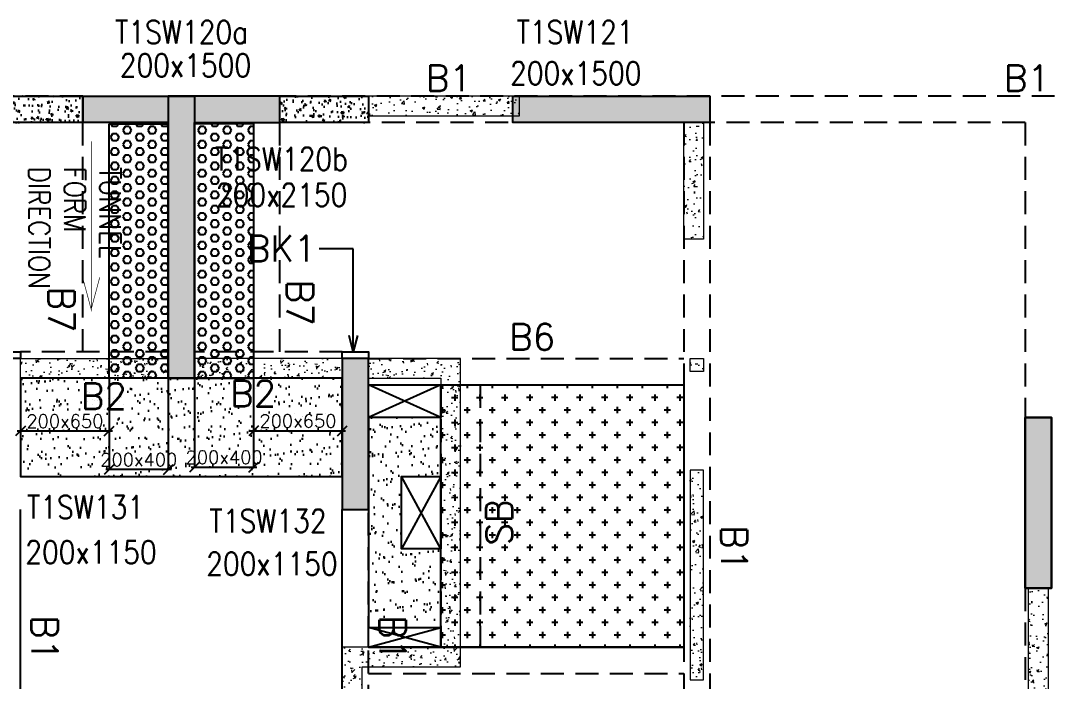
# Model space of a CAD drawing. Header units: millimetres. Extents: x 1078357 to 2594950, y -4969473 to -4636555.
# Drawn here: x 1862806 to 1870656, y -4661149 to -4656112 of the extents above; entities that cross this region are included whole.
import ezdxf

# ---------------------------------------------------------------- set-up
doc = ezdxf.new("R2010")
doc.units = ezdxf.units.MM
doc.header["$PDMODE"] = 35
for name, pattern in [('CONTINOUS', [0]), ('HIDDEN', [0.375, 0.25, -0.125]), ('New Retail block$0$CONTINOUS', [0])]:
    doc.linetypes.add(name, pattern=pattern)
doc.layers.get('0').update_dxf_attribs({"lineweight": 0})
doc.layers.get('Defpoints').update_dxf_attribs({"lineweight": 0})
for name, color, linetype, lineweight in [('A-_ANOTDIMA_D-', 6, 'Continuous', 13), ('COL. NO.', 30, 'Continuous', 25), ('COL. SIZE', 7, 'Continuous', 25), ('DIM', 9, 'Continuous', 25), ('HATCH', 8, 'Continuous', 30), ('RCC UPSTAND', 43, 'Continuous', 30), ('S-NON STR RCC WALL', 8, 'Continuous', 0)]:
    doc.layers.add(name, color=color, linetype=linetype, lineweight=lineweight)
for name, color, linetype in [('B-200x325', 201, 'HIDDEN'), ('B-200x375', 41, 'HIDDEN'), ('B-200x650', 241, 'HIDDEN'), ('B-300xSLAB THK.', 151, 'Continuous'), ('BK1-200x650', 241, 'HIDDEN'), ('DC BEAM NO.', 7, 'Continuous'), ('DROP SLAB', 8, 'Continuous'), ('NON STR. RCC WALL', 6, 'Continuous'), ('S-COLUMN_SHEAR WALL', 1, 'Continuous'), ('S-PROJECTION', 54, 'New Retail block$0$CONTINOUS'), ('SLAB FOLD', 8, 'Continuous'), ('TEXT', 7, 'Continuous')]:
    doc.layers.add(name, color=color, linetype=linetype)
doc.styles.add('Roman', font='romans')
doc.styles.add('ROMANS', font='romans.shx', dxfattribs={"width": 0.85})
doc.dimstyles.new('HARESH', dxfattribs={"dimtxt": 150, "dimasz": 75, "dimexe": 0, "dimexo": 0, "dimgap": 25, "dimtad": 1, "dimdec": 0, "dimdsep": 46, "dimtxsty": 'Roman', "dimblk": 'OBLIQUE', "dimcen": 225, "dimdle": 25, "dimclrd": 2, "dimclre": 2, "dimclrt": 7, "dimadec": 8, "dimazin": 1, "dimtfac": 1, "dimtdec": 0, "dimtmove": 0, "dimatfit": 0, "dimfxl": 1, "dimlwd": -1, "dimlwe": -1, "dimarcsym": 0})
pattern_1 = [(50, (-4526714.12, 23254837.94), (182.184669, -15.9390855), [19.05, -209.55]), (355, (-4526714.12, 23254837.94), (-35.2434214, 191.0568452), [15.24, -167.6405842]), (100.4514447, (-4526698.94, 23254836.6), (146.9412471, 175.1177519), [16.1900088, -178.0902446]), (46.1842, (-4526714.12, 23254888.74), (271.0790409, -42.042328), [28.575, -314.325]), (96.6355576, (-4526691.53, 23254885.23), (237.404134, 247.4261246), [24.2850231, -267.1356082]), (351.1841512, (-4526714.12, 23254888.74), (237.404134, 247.4261246), [22.859967, -251.459732]), (21, (-4526688.72, 23254876.04), (151.6143913, -102.2651982), [19.05, -209.55]), (326, (-4526688.72, 23254876.04), (61.8020283, 184.1879661), [15.24, -167.64]), (71.451445, (-4526676.08, 23254867.51), (213.4164193, 81.9227689), [16.1900088, -178.0899376]), (37.5, (-4526714.12, 23254837.935), (3.08860325, 84.55503887), [0, -165.608, 0, -170.18, 0, -168.275]), (7.5, (-4526714.12, 23254837.935), (66.8196625, 100.18057482), [0, -97.028, 0, -161.798, 0, -64.135]), (327.5, (-4526770.76, 23254837.935), (135.59059517, -5.728744), [0, -63.5, 0, -198.12, 0, -262.89]), (317.5, (-4526796.16, 23254837.94), (148.1291814, 25.42649103), [0, -82.55, 0, -131.572, 0, -186.69])]
pattern_2 = [(140, (-1332718.86, -7191907.34), (12.550427, 143.4520365), [15, -165]), (85, (-1332718.86, -7191907.34), (-150.438427, -27.7502667), [12, -132]), (190.4514445, (-1332717.82, -7191895.39), (-137.887998, 115.7017693), [12.7480384, -140.2284224]), (136.1842, (-1332758.86, -7191907.34), (33.103856, 213.448266), [22.5, -247.5]), (186.6356355, (-1332756.1, -7191889.55), (-194.82372, 186.932389), [19.122068, -210.342752]), (81.184164, (-1332758.86, -7191907.34), (-194.82372, 186.932389), [18, -198]), (111, (-1332748.86, -7191887.34), (80.523778, 119.3814104), [15, -165]), (56, (-1332748.86, -7191887.34), (-145.030009, 48.6630664), [12, -132]), (161.4514447, (-1332742.15, -7191877.39), (-64.5062306, 168.0444753), [12.748038, -140.2284224]), (127.5, (-1332718.865, -7191907.34), (-66.57877077, 2.43197106), [0, -130.4, 0, -134, 0, -132.5]), (97.5, (-1332718.865, -7191907.34), (-78.8823424, 52.6139075), [0, -76.4, 0, -127.4, 0, -50.5]), (57.5, (-1332718.865, -7191951.94), (4.51097435, 106.7644872), [0, -50, 0, -156, 0, -207]), (47.5, (-1332718.865, -7191971.94), (-20.0209965, 116.6372339), [0, -65, 0, -103.6, 0, -147])]
pattern_3 = [(180, (718156.575, 218286.41), (-7e-15, -54.99261315), [31.75, -63.5]), (300, (718156.575, 218286.41), (47.625, 27.4963066), [31.75, -63.5]), (240, (718124.825, 218286.41), (47.625, -27.4963066), [31.75, -63.5])]

# ---------------------------------------------------------------- blocks, each defined once
blk = doc.blocks.new('_Oblique')
at = {"color": 0, "linetype": 'ByBlock', "lineweight": -2}
blk.add_line((-0.5, -0.5), (0.5, 0.5), dxfattribs=at)
blk = doc.blocks.new('*D1448')
at = {"layer": 'Defpoints', "color": 0, "ltscale": 700, "transparency": 16777216}
for p in [(1863480.8, -4658838.3, 0), (1863930.9, -4658838.3, 0), (1863480.8, -4659533.3)]:
    blk.add_point(p, dxfattribs=at)
at = {"layer": 'DIM', "color": 2, "ltscale": 700, "transparency": 16777216}
for p, q in [((1863480.8, -4658838.3), (1863480.8, -4659533.3)), ((1863930.9, -4658838.3), (1863930.9, -4659533.3)), ((1863955.9, -4659533.3), (1863455.8, -4659533.3))]:
    blk.add_line(p, q, dxfattribs=at)
at = {"layer": 'DIM', "color": 2, "ltscale": 700, "transparency": 16777216, "xscale": 75, "yscale": 75, "zscale": 75, "rotation": 180}
blk.add_blockref('_Oblique', (1863480.8, -4659533.3), dxfattribs=at)
at = {"layer": 'DIM', "color": 2, "ltscale": 700, "transparency": 16777216, "xscale": 75, "yscale": 75, "zscale": 75}
blk.add_blockref('_Oblique', (1863930.9, -4659533.3), dxfattribs=at)
at = {"layer": 'DIM', "color": 7, "ltscale": 700, "transparency": 16777216, "insert": (1863705.9, -4659458.3), "char_height": 150, "attachment_point": 5, "style": 'Roman'}
blk.add_mtext('{\\H0.666667x;200x400}', dxfattribs=at)
blk = doc.blocks.new('*D1449')
at = {"layer": 'Defpoints', "color": 0, "ltscale": 700, "transparency": 16777216}
for p in [(1862806.1, -4658838.3, 0), (1863480.8, -4658838.3, 0), (1862806.1, -4659240.4)]:
    blk.add_point(p, dxfattribs=at)
at = {"layer": 'DIM', "color": 2, "ltscale": 700, "transparency": 16777216}
for p, q in [((1862806.1, -4658838.3), (1862806.1, -4659240.4)), ((1863480.8, -4658838.3), (1863480.8, -4659240.4)), ((1863505.8, -4659240.4), (1862781.1, -4659240.4))]:
    blk.add_line(p, q, dxfattribs=at)
at = {"layer": 'DIM', "color": 2, "ltscale": 700, "transparency": 16777216, "xscale": 75, "yscale": 75, "zscale": 75, "rotation": 180}
blk.add_blockref('_Oblique', (1862806.1, -4659240.4), dxfattribs=at)
at = {"layer": 'DIM', "color": 2, "ltscale": 700, "transparency": 16777216, "xscale": 75, "yscale": 75, "zscale": 75}
blk.add_blockref('_Oblique', (1863480.8, -4659240.4), dxfattribs=at)
at = {"layer": 'DIM', "color": 7, "ltscale": 700, "transparency": 16777216, "insert": (1863143.5, -4659165.4), "char_height": 150, "attachment_point": 5, "style": 'Roman'}
blk.add_mtext('{\\H0.666667x;200x650}', dxfattribs=at)
blk = doc.blocks.new('*D1450')
at = {"layer": 'Defpoints', "color": 0, "ltscale": 700, "transparency": 16777216}
for p in [(1864131, -4658838.3, 0), (1864581.1, -4658838.3, 0), (1864581.1, -4659515.1)]:
    blk.add_point(p, dxfattribs=at)
at = {"layer": 'DIM', "color": 2, "ltscale": 700, "transparency": 16777216}
for p, q in [((1864131, -4658838.3), (1864131, -4659515.1)), ((1864581.1, -4658838.3), (1864581.1, -4659515.1)), ((1864106, -4659515.1), (1864606.1, -4659515.1))]:
    blk.add_line(p, q, dxfattribs=at)
at = {"layer": 'DIM', "color": 2, "ltscale": 700, "transparency": 16777216, "xscale": 75, "yscale": 75, "zscale": 75, "rotation": 180}
blk.add_blockref('_Oblique', (1864131, -4659515.1), dxfattribs=at)
at = {"layer": 'DIM', "color": 2, "ltscale": 700, "transparency": 16777216, "xscale": 75, "yscale": 75, "zscale": 75}
blk.add_blockref('_Oblique', (1864581.1, -4659515.1), dxfattribs=at)
at = {"layer": 'DIM', "color": 7, "ltscale": 700, "transparency": 16777216, "insert": (1864356, -4659440.1), "char_height": 150, "attachment_point": 5, "style": 'Roman'}
blk.add_mtext('{\\H0.666667x;200x400}', dxfattribs=at)
blk = doc.blocks.new('*D1451')
at = {"layer": 'Defpoints', "color": 0, "ltscale": 700, "transparency": 16777216}
for p in [(1864581.1, -4658838.3, 0), (1865256, -4658838.3, 0), (1865256, -4659238.4)]:
    blk.add_point(p, dxfattribs=at)
at = {"layer": 'DIM', "color": 2, "ltscale": 700, "transparency": 16777216}
for p, q in [((1864581.1, -4658838.3), (1864581.1, -4659238.4)), ((1865256, -4658838.3), (1865256, -4659238.4)), ((1864556.1, -4659238.4), (1865281, -4659238.4))]:
    blk.add_line(p, q, dxfattribs=at)
at = {"layer": 'DIM', "color": 2, "ltscale": 700, "transparency": 16777216, "xscale": 75, "yscale": 75, "zscale": 75, "rotation": 180}
blk.add_blockref('_Oblique', (1864581.1, -4659238.4), dxfattribs=at)
at = {"layer": 'DIM', "color": 2, "ltscale": 700, "transparency": 16777216, "xscale": 75, "yscale": 75, "zscale": 75}
blk.add_blockref('_Oblique', (1865256, -4659238.4), dxfattribs=at)
at = {"layer": 'DIM', "color": 7, "ltscale": 700, "transparency": 16777216, "insert": (1864918.5, -4659163.4), "char_height": 150, "attachment_point": 5, "style": 'Roman'}
blk.add_mtext('{\\H0.666667x;200x650}', dxfattribs=at)
blk = doc.blocks.new('G$CD63B60BD')
at = {"layer": 'COL. NO.', "linetype": 'Continuous', "style": 'ROMANS', "width": 0.85}
for s, p in [('T1SW120a', (50819.1, 7351, -320.4)), ('T1SW121', (53876.8, 7350.6, -320.4)), ('T1SW120b', (51580.2, 6384.1, -320.4)), ('T1SW131', (50148.3, 3730, -320.4)), ('T1SW132', (51538, 3625.4, -320.4))]:
    blk.add_text(s, height=175, dxfattribs=at).set_placement(p)
at = {"layer": 'COL. SIZE', "linetype": 'Continuous', "style": 'ROMANS', "width": 0.85}
for s, p in [('200x1500', (50855.3, 7097.7, -320.4)), ('200x1500', (53827.7, 7037.1, -320.4)), ('200x2150', (51587.7, 6109.9, -320.4)), ('200x1150', (50135.8, 3386.6, -320.4)), ('200x1150', (51513.8, 3298.1, -320.4))]:
    blk.add_text(s, height=175, dxfattribs=at).set_placement(p)

msp = doc.modelspace()

# ---------------------------------------------------------------- hatches: boundary and pattern name
at = {"layer": 'DROP SLAB'}
h = msp.add_hatch(dxfattribs=at)
h.set_pattern_fill('CROSS', color=8, scale=15, angle=0.03079)
h.set_pattern_definition([(180.03079016, (-4743409.75, 23442026.19), (-95.19879988, -95.3011726), [47.625, -142.875]), (270.03079016, (-4743433.57, 23442049.99), (95.3011726, -95.19879988), [47.625, -142.875])])
h.paths.add_polyline_path([(1866006.1, -4658887.7), (1867856.1, -4658887.7), (1867856.1, -4660887.5), (1866006.1, -4660887.5)])
at = {"layer": 'HATCH'}
h = msp.add_hatch(dxfattribs=at)
h.set_pattern_fill('AR-SAND', color=8, scale=3, angle=179.97015)
h.set_pattern_definition([(37.47015413, (-3248476.62, 18707870.84), (-4.72361136, 146.8264517), [0, -115.824, 0, -129.54, 0, -123.825]), (7.4701541, (-3248476.62, 18707870.84), (134.9689868, 214.9772528), [0, -62.484, 0, -104.394, 0, -40.005]), (327.4701541, (-3248570.35, 18707870.89), (237.2979035, 0.3075449), [0, -38.1, 0, -137.16, 0, -179.07]), (317.4701541, (-3248570.35, 18707870.89), (229.1017424, 66.759465), [0, -19.05, 0, -89.916, 0, -102.87])])
h.paths.add_polyline_path([(1865256.3, -4658837.7), (1862806.4, -4658837.7), (1862806.4, -4659437.8), (1865256.3, -4659437.8)])
h = msp.add_hatch(dxfattribs=at)
h.set_pattern_fill('AR-SAND', color=8, scale=3, angle=179.97015)
h.set_pattern_definition([(37.47015413, (-3248476.53, 18707870.82), (-4.72361136, 146.8264517), [0, -115.824, 0, -129.54, 0, -123.825]), (7.4701541, (-3248476.53, 18707870.82), (134.9689868, 214.9772528), [0, -62.484, 0, -104.394, 0, -40.005]), (327.4701541, (-3248570.26, 18707870.86), (237.2979035, 0.3075449), [0, -38.1, 0, -137.16, 0, -179.07]), (317.4701541, (-3248570.26, 18707870.86), (229.1017424, 66.759465), [0, -19.05, 0, -89.916, 0, -102.87])])
h.paths.add_polyline_path([(1865256.4, -4658837.8), (1862806.4, -4658837.8), (1862806.4, -4659587.7), (1865256.4, -4659587.7)])
h = msp.add_hatch(dxfattribs=at)
h.set_pattern_fill('AR-SAND', color=8, scale=3, angle=180.02985)
h.set_pattern_definition([(37.47015413, (-4356211.95, 23615837.68), (-4.72361136, 146.8264517), [0, -115.824, 0, -129.54, 0, -123.825]), (7.4701541, (-4356211.95, 23615837.68), (134.9689868, 214.9772528), [0, -62.484, 0, -104.394, 0, -40.005]), (327.47015413, (-4356305.67, 23615837.73), (237.29790347, 0.3075449), [0, -38.1, 0, -137.16, 0, -179.07]), (317.4701541, (-4356305.67, 23615837.73), (229.1017424, 66.759465), [0, -19.05, 0, -89.916, 0, -102.87])])
h.paths.add_polyline_path([(1865456.1, -4660737.8), (1866006.1, -4660737.8), (1866006.1, -4660137.7), (1865706.1, -4660137.7), (1865706.1, -4659587.8), (1866006.1, -4659587.8), (1866006.1, -4659137.8), (1865456.1, -4659137.8)])
at = {"layer": 'RCC UPSTAND'}
h = msp.add_hatch(dxfattribs=at)
h.set_pattern_fill('AR-CONC', color=8, scale=20, angle=90)
h.set_pattern_definition(pattern_2)
h.paths.add_polyline_path([(1862606.1, -4656687.8), (1863281.1, -4656687.8), (1863281.1, -4656887.8), (1862606.1, -4656887.8)])
h = msp.add_hatch(dxfattribs=at)
h.set_pattern_fill('AR-CONC', color=8, scale=20, angle=90)
h.set_pattern_definition(pattern_2)
h.paths.add_polyline_path([(1864781.1, -4656687.8), (1865456.1, -4656687.8), (1865456.1, -4656887.8), (1864781.1, -4656887.8)])
at = {"layer": 'S-COLUMN_SHEAR WALL', "lineweight": 25}
h = msp.add_hatch(color=1, dxfattribs=at)
h.dxf.hatch_style = 1
h.paths.add_polyline_path([(1863931.1, -4656887.8), (1863281.1, -4656887.8), (1863281.1, -4656687.8), (1864131.1, -4656687.8), (1864131.1, -4658837.8), (1863931.1, -4658837.8)])
at = {"layer": 'S-COLUMN_SHEAR WALL', "lineweight": 25, "extrusion": (1.00316e-06, -2.11765e-11, 1)}
h = msp.add_hatch(color=1, dxfattribs=at)
h.dxf.hatch_style = 1
h.paths.add_polyline_path([(1864131.1, -4656887.8), (1864781.1, -4656887.8), (1864781.1, -4656687.8), (1863931.1, -4656687.8), (1863931.1, -4658837.8), (1864131.1, -4658837.8)])
at = {"layer": 'S-COLUMN_SHEAR WALL', "lineweight": 25}
h = msp.add_hatch(color=1, dxfattribs=at)
h.dxf.hatch_style = 1
h.paths.add_polyline_path([(1866556.1, -4656687.8), (1868056.1, -4656687.8), (1868056.1, -4656887.8), (1866556.1, -4656887.8)])
at = {"layer": 'S-COLUMN_SHEAR WALL', "lineweight": 25, "extrusion": (1.00316e-06, -2.11765e-11, 1)}
h = msp.add_hatch(color=1, dxfattribs=at)
h.dxf.hatch_style = 1
h.paths.add_polyline_path([(1865456.1, -4658687.8), (1865256.1, -4658687.8), (1865256.1, -4659837.8), (1865456.1, -4659837.8)])
h = msp.add_hatch(color=1, dxfattribs=at)
h.dxf.hatch_style = 1
h.paths.add_polyline_path([(1870656.1, -4659137.8), (1870456.1, -4659137.8), (1870456.1, -4660437.8), (1870656.1, -4660437.8)])
at = {"layer": 'S-COLUMN_SHEAR WALL', "lineweight": 25, "extrusion": (-1.00316e-06, -1.91639e-11, 1)}
h = msp.add_hatch(color=1, dxfattribs=at)
h.dxf.hatch_style = 1
h.paths.add_polyline_path([(1870456.1, -4659137.8), (1870656.1, -4659137.8), (1870656.1, -4660437.8), (1870456.1, -4660437.8)])
at = {"layer": 'S-NON STR RCC WALL', "ltscale": 700}
h = msp.add_hatch(dxfattribs=at)
h.set_pattern_fill('AR-CONC', color=256)
h.set_pattern_definition([(50, (1834589.98, -4757708.7), (182.18467, -15.93909), [19.05, -209.55]), (355, (1834589.98, -4757708.7), (-35.24342, 191.05685), [15.24, -167.6406]), (100.45144, (1834605.16, -4757710.03), (146.94125, 175.11775), [16.19, -178.09024]), (46.1842, (1834589.98, -4757657.9), (271.07904, -42.04233), [28.575, -314.325]), (96.63556, (1834612.57, -4757661.4), (237.40413, 247.4261), [24.285, -267.1356]), (351.18415, (1834589.98, -4757657.9), (237.4041, 247.4261), [22.86, -251.4597]), (21, (1834615.38, -4757670.6), (151.6144, -102.2652), [19.05, -209.55]), (326, (1834615.38, -4757670.6), (61.80203, 184.18797), [15.24, -167.64]), (71.45144, (1834628.01, -4757679.13), (213.41642, 81.92277), [16.19, -178.08994]), (37.5, (1834589.98, -4757708.704), (3.088603, 84.55504), [0, -165.608, 0, -170.18, 0, -168.275]), (7.5, (1834589.98, -4757708.7), (66.81966, 100.180575), [0, -97.028, 0, -161.798, 0, -64.135]), (327.5, (1834533.34, -4757708.704), (135.590595, -5.728744), [0, -63.5, 0, -198.12, 0, -262.89]), (317.5, (1834507.94, -4757708.7), (148.12918, 25.42649), [0, -82.55, 0, -131.572, 0, -186.69])])
h.paths.add_polyline_path([(1866606.4, -4656687.8), (1865456.3, -4656687.8), (1865456.3, -4656837.8), (1866606.4, -4656837.8)])
at = {"layer": 'S-NON STR RCC WALL'}
h = msp.add_hatch(dxfattribs=at)
h.set_pattern_fill('AR-CONC', color=256, angle=180)
h.set_pattern_definition([(50, (-5583678.6, 27935567.07), (182.184669, -15.93908554), [19.05, -209.55]), (355, (-5583678.6, 27935567.07), (-35.2434214, 191.0568452), [15.24, -167.6405842]), (100.4514447, (-5583663.42, 27935565.74), (146.9412471, 175.1177519), [16.1900088, -178.0902446]), (46.1842, (-5583678.6, 27935617.87), (271.0790409, -42.042328), [28.575, -314.325]), (96.6355576, (-5583656, 27935614.37), (237.404134, 247.4261246), [24.2850231, -267.1356082]), (351.1841512, (-5583678.6, 27935617.87), (237.404134, 247.4261246), [22.859967, -251.459732]), (21, (-5583653.2, 27935605.17), (151.6143913, -102.2651982), [19.05, -209.55]), (326, (-5583653.2, 27935605.17), (61.8020283, 184.1879661), [15.24, -167.64]), (71.451445, (-5583640.57, 27935596.65), (213.4164193, 81.9227689), [16.1900088, -178.0899376]), (37.5, (-5583678.6, 27935567.07), (3.08860325, 84.55503887), [0, -165.608, 0, -170.18, 0, -168.275]), (7.5, (-5583678.6, 27935567.07), (66.8196625, 100.18057482), [0, -97.028, 0, -161.798, 0, -64.135]), (327.5, (-5583735.24, 27935567.07), (135.59059517, -5.72874399), [0, -63.5, 0, -198.12, 0, -262.89]), (317.5, (-5583760.64, 27935567.07), (148.1291814, 25.42649103), [0, -82.55, 0, -131.572, 0, -186.69])])
h.paths.add_polyline_path([(1867856.3, -4656887.8), (1868006.3, -4656887.8), (1868006.3, -4657777.7), (1867856.3, -4657777.7)])
h = msp.add_hatch(dxfattribs=at)
h.set_pattern_fill('AR-CONC', color=256)
h.set_pattern_definition(pattern_1)
h.paths.add_polyline_path([(1863931.4, -4658837.8), (1862806.4, -4658837.8), (1862806.4, -4658687.8), (1863931.4, -4658687.8)])
h = msp.add_hatch(dxfattribs=at)
h.set_pattern_fill('AR-CONC', color=256, angle=180)
h.set_pattern_definition(pattern_1)
h.paths.add_polyline_path([(1864131.3, -4658837.8), (1865256.3, -4658837.8), (1865256.3, -4658687.8), (1864131.3, -4658687.8)])
h = msp.add_hatch(dxfattribs=at)
h.set_pattern_fill('AR-CONC', color=256, angle=180)
h.set_pattern_definition(pattern_1)
h.paths.add_polyline_path([(1866156.3, -4661037.8), (1866156.3, -4658687.8), (1865456.3, -4658687.8), (1865456.4, -4658837.8), (1866006.3, -4658837.8), (1866006.3, -4660887.8), (1865256.4, -4660887.8), (1865256.4, -4662137.7), (1865406.3, -4662137.7), (1865406.3, -4661037.8)])
h = msp.add_hatch(dxfattribs=at)
h.set_pattern_fill('AR-CONC', color=256, angle=180)
h.set_pattern_definition([(50, (2965181.1, -9434825.9), (182.184669, -15.9390855), [19.05, -209.55]), (355, (2965181.1, -9434825.9), (-35.2434214, 191.056845), [15.24, -167.640584]), (100.4514447, (2965196.29, -9434827.23), (146.941247, 175.117752), [16.190009, -178.0902446]), (46.1842, (2965181.1, -9434775.1), (271.079041, -42.042328), [28.575, -314.325]), (96.6355576, (2965203.7, -9434778.6), (237.404134, 247.426125), [24.285023, -267.135608]), (351.184151, (2965181.1, -9434775.1), (237.404134, 247.426125), [22.859967, -251.459732]), (21, (2965206.5, -9434787.8), (151.6143913, -102.265198), [19.05, -209.55]), (326, (2965206.5, -9434787.8), (61.802028, 184.187966), [15.24, -167.64]), (71.451445, (2965219.14, -9434796.32), (213.416419, 81.922769), [16.190009, -178.0899376]), (37.5, (2965181.1, -9434825.9), (3.08860325, 84.5550389), [0, -165.608, 0, -170.18, 0, -168.275]), (7.5, (2965181.1, -9434825.9), (66.8196625, 100.1805748), [0, -97.028, 0, -161.798, 0, -64.135]), (327.5, (2965124.46, -9434825.9), (135.5905952, -5.728744), [0, -63.5, 0, -198.12, 0, -262.89]), (317.5, (2965099.06, -9434825.9), (148.1291814, 25.426491), [0, -82.55, 0, -131.572, 0, -186.69])])
h.paths.add_polyline_path([(1867906.3, -4658687.6), (1868006.3, -4658687.6), (1868006.3, -4658787.6), (1867906.3, -4658787.6)])
h = msp.add_hatch(dxfattribs=at)
h.set_pattern_fill('AR-CONC', color=256, angle=180)
h.set_pattern_definition([(50, (2965194.32, -9433461.23), (182.184669, -15.9390855), [19.05, -209.55]), (355, (2965194.32, -9433461.23), (-35.2434214, 191.056845), [15.24, -167.640584]), (100.4514447, (2965209.5, -9433462.56), (146.941247, 175.117752), [16.190009, -178.0902446]), (46.1842, (2965194.32, -9433410.43), (271.079041, -42.042328), [28.575, -314.325]), (96.6355576, (2965216.9, -9433413.94), (237.404134, 247.426125), [24.285023, -267.135608]), (351.184151, (2965194.32, -9433410.43), (237.404134, 247.426125), [22.859967, -251.459732]), (21, (2965219.72, -9433423.13), (151.6143913, -102.265198), [19.05, -209.55]), (326, (2965219.72, -9433423.13), (61.802028, 184.187966), [15.24, -167.64]), (71.451445, (2965232.35, -9433431.65), (213.416419, 81.922769), [16.190009, -178.0899376]), (37.5, (2965194.32, -9433461.23), (3.08860325, 84.5550389), [0, -165.608, 0, -170.18, 0, -168.275]), (7.5, (2965194.32, -9433461.23), (66.8196625, 100.1805748), [0, -97.028, 0, -161.798, 0, -64.135]), (327.5, (2965137.675, -9433461.23), (135.5905952, -5.728744), [0, -63.5, 0, -198.12, 0, -262.89]), (317.5, (2965112.28, -9433461.23), (148.1291814, 25.426491), [0, -82.55, 0, -131.572, 0, -186.69])])
h.paths.add_polyline_path([(1867906.3, -4661137.6), (1868006.3, -4661137.6), (1868006.3, -4659537.6), (1867906.3, -4659537.6)])
at = {"layer": 'S-NON STR RCC WALL', "ltscale": 700}
h = msp.add_hatch(dxfattribs=at)
h.set_pattern_fill('AR-CONC', color=256)
h.set_pattern_definition([(50, (737365.26, -73689.52), (182.184669, -15.9390855), [19.05, -209.55]), (355, (737365.26, -73689.52), (-35.2434214, 191.056845), [15.24, -167.640584]), (100.4514447, (737380.45, -73690.85), (146.941247, 175.117752), [16.190009, -178.0902446]), (46.1842, (737365.26, -73638.72), (271.079041, -42.042328), [28.575, -314.325]), (96.6355576, (737387.85, -73642.22), (237.404134, 247.426125), [24.285023, -267.135608]), (351.184151, (737365.26, -73638.72), (237.404134, 247.426125), [22.859967, -251.459732]), (21, (737390.66, -73651.42), (151.6143913, -102.265198), [19.05, -209.55]), (326, (737390.66, -73651.42), (61.802028, 184.187966), [15.24, -167.64]), (71.451445, (737403.3, -73659.94), (213.416419, 81.922769), [16.190009, -178.0899376]), (37.5, (737365.264, -73689.52), (3.08860325, 84.5550389), [0, -165.608, 0, -170.18, 0, -168.275]), (7.5, (737365.26, -73689.52), (66.8196625, 100.1805748), [0, -97.028, 0, -161.798, 0, -64.135]), (327.5, (737308.62, -73689.52), (135.5905952, -5.728744), [0, -63.5, 0, -198.12, 0, -262.89]), (317.5, (737283.22, -73689.52), (148.1291814, 25.426491), [0, -82.55, 0, -131.572, 0, -186.69])])
h.paths.add_polyline_path([(1870481.3, -4660437.7), (1870631.3, -4660437.7), (1870631.3, -4662137.7), (1870481.3, -4662137.7)])
at = {"layer": 'SLAB FOLD', "ltscale": 1000}
h = msp.add_hatch(dxfattribs=at)
h.set_pattern_fill('HEX', color=8, scale=10, angle=180)
h.set_pattern_definition(pattern_3)
h.paths.add_polyline_path([(1863931.3, -4656898.4), (1863481.3, -4656898.4), (1863481.3, -4658837.7), (1863931.3, -4658837.7)])
h = msp.add_hatch(dxfattribs=at)
h.set_pattern_fill('HEX', color=8, scale=10, angle=180)
h.set_pattern_definition(pattern_3)
h.paths.add_polyline_path([(1864131.7, -4656898.4), (1864581.7, -4656898.4), (1864581.7, -4658837.7), (1864131.7, -4658837.7)])

# ---------------------------------------------------------------- linework, layer by layer
at = {"color": 2, "ltscale": 1000, "const_width": 5, "elevation": -0.1}
msp.add_lwpolyline([(1863278.6, -4658069.3), (1863343.7, -4658312.3), (1863343.7, -4657032.6), (1863343.7, -4658312.3), (1863408.8, -4658069.3)], dxfattribs=at)
at = {"layer": 'B-200x325', "ltscale": 700}
for p, q in [((1865456.6, -4658687.8, 0), (1867856.4, -4658687.7, 0)), ((1865456.5, -4661087.6, 0), (1867856.4, -4661087.5, 0))]:
    msp.add_line(p, q, dxfattribs=at)
at = {"layer": 'B-200x325', "linetype": 'Continuous', "ltscale": 700}
for p, q in [((1865456.6, -4658887.8, 0), (1867856.4, -4658887.7, 0)), ((1865456.5, -4660887.6, 0), (1867856.4, -4660887.5, 0))]:
    msp.add_line(p, q, dxfattribs=at)
at = {"layer": 'B-200x375', "ltscale": 700}
for p, q in [((1863281.4, -4658637.8, 0), (1863281.4, -4656887.8, 0)), ((1864781.6, -4658637.8, 0), (1864781.6, -4656887.8, 0))]:
    msp.add_line(p, q, dxfattribs=at)
at = {"layer": 'B-200x375', "linetype": 'Continuous', "ltscale": 700}
for p, q in [((1863481.4, -4658637.8, 0), (1863481.4, -4656898.4, 0)), ((1864581.6, -4658637.8, 0), (1864581.6, -4656898.4, 0))]:
    msp.add_line(p, q, dxfattribs=at)
at = {"layer": 'B-200x650', "linetype": 'HIDDEN', "ltscale": 700}
for p, q in [((1863281.1, -4656687.8, 0), (1857606.3, -4656687.8, 0)), ((1876981.1, -4656687.8, 0), (1864781.1, -4656687.8, 0)), ((1863281.1, -4656887.8, 0), (1857606.4, -4656887.8, 0)), ((1870456.3, -4656887.8, 0), (1864781.1, -4656887.8, 0)), ((1867856.3, -4656887.8, 0), (1867856.3, -4663337.7, 0)), ((1868056.3, -4656887.8, 0), (1868056.3, -4663337.7, 0)), ((1870456.3, -4656887.8, 0), (1870456.3, -4659137.7, 0)), ((1863931.3, -4658637.7, 0), (1862806.3, -4658637.7, 0)), ((1865256.3, -4658637.7, 0), (1864131.3, -4658637.7, 0)), ((1865456.4, -4662137.7, 0), (1865456.4, -4659837.7, 0)), ((1870456.3, -4660437.7, 0), (1870456.4, -4662137.7, 0))]:
    msp.add_line(p, q, dxfattribs=at)
at = {"layer": 'B-200x650', "linetype": 'Continuous', "ltscale": 700}
msp.add_line((1865256.3, -4658837.7, 0), (1862806.3, -4658837.7, 0), dxfattribs=at)
at = {"layer": 'B-200x650', "linetype": 'CONTINOUS', "ltscale": 700}
for p, q in [((1862806.4, -4662137.7, 0), (1862806.4, -4659837.7, 0)), ((1865256.4, -4662137.7, 0), (1865256.4, -4659837.7, 0))]:
    msp.add_line(p, q, dxfattribs=at)
at = {"layer": 'B-300xSLAB THK.', "linetype": 'HIDDEN', "ltscale": 700}
for p, q in [((1866006, -4658888, 0), (1866006, -4660887.8, 0)), ((1866306, -4658888, 0), (1866306, -4660887.8, 0))]:
    msp.add_line(p, q, dxfattribs=at)
at = {"layer": 'BK1-200x650', "linetype": 'Continuous', "ltscale": 700, "elevation": 0}
for points in [[(1862806.4, -4658687.8), (1862606.4, -4658687.8), (1862606.4, -4658637.6), (1862806.4, -4658637.6)], [(1865456.4, -4658687.8), (1865256.4, -4658687.8), (1865256.4, -4658637.6), (1865456.4, -4658637.6)]]:
    msp.add_lwpolyline(points, close=True, dxfattribs=at)
at = {"layer": 'DROP SLAB', "color": 3, "linetype": 'CONTINOUS', "ltscale": 500}
for p, q in [((1866006.1, -4658887.8, 0), (1865456.1, -4659137.8, 0)), ((1866006.1, -4659137.8, 0), (1865456.3, -4658887.8, 0)), ((1866006.2, -4660137.8, 0), (1865706.1, -4659587.8, 0)), ((1866006.2, -4659587.8, 0), (1865706.1, -4660137.8, 0)), ((1866005.3, -4660887.5, 0), (1865456.1, -4660737.8, 0)), ((1865456.1, -4660887.8, 0), (1866006.1, -4660737.8, 0))]:
    msp.add_line(p, q, dxfattribs=at)
at = {"layer": 'DROP SLAB', "color": 3, "linetype": 'CONTINOUS', "ltscale": 500, "elevation": 0}
for points in [[(1866006.1, -4659137.8), (1865456.3, -4659137.8), (1865456.3, -4658887.8), (1866006.1, -4658887.8)], [(1866006.1, -4658887.7), (1867856.1, -4658887.7), (1867856.1, -4660887.5), (1866006.1, -4660887.5)], [(1866006.1, -4660137.8), (1865706.1, -4660137.8), (1865706.1, -4659587.8), (1866006.1, -4659587.8)], [(1866006.1, -4660887.5), (1865456.1, -4660887.5), (1865456.1, -4660737.8), (1866006.1, -4660737.8)]]:
    msp.add_lwpolyline(points, close=True, dxfattribs=at)
at = {"layer": 'NON STR. RCC WALL', "elevation": 0}
for points in [[(1862606.1, -4656687.8), (1863281.1, -4656687.8), (1863281.1, -4656887.8), (1862606.1, -4656887.8)], [(1864781.1, -4656687.8), (1865456.1, -4656687.8), (1865456.1, -4656887.8), (1864781.1, -4656887.8)]]:
    msp.add_lwpolyline(points, close=True, dxfattribs=at)
at = {"layer": 'S-COLUMN_SHEAR WALL', "color": 1, "lineweight": 25, "elevation": 0}
msp.add_lwpolyline([(1863931.1, -4656887.8), (1863281.1, -4656887.8), (1863281.1, -4656687.8), (1864131.1, -4656687.8), (1864131.1, -4658837.8), (1863931.1, -4658837.8), (1863931.1, -4656887.8)], dxfattribs=at)
at = {"layer": 'S-COLUMN_SHEAR WALL', "color": 1, "lineweight": 25, "extrusion": (1.00316e-06, -2.11765e-11, 1), "elevation": 1.9}
msp.add_lwpolyline([(1864131.1, -4656887.8), (1864781.1, -4656887.8), (1864781.1, -4656687.8), (1863931.1, -4656687.8), (1863931.1, -4658837.8), (1864131.1, -4658837.8), (1864131.1, -4656887.8)], dxfattribs=at)
at = {"layer": 'S-COLUMN_SHEAR WALL', "color": 1, "lineweight": 25, "elevation": 0}
msp.add_lwpolyline([(1866556.1, -4656687.8), (1868056.1, -4656687.8), (1868056.1, -4656887.8), (1866556.1, -4656887.8)], close=True, dxfattribs=at)
at = {"layer": 'S-COLUMN_SHEAR WALL', "color": 1, "lineweight": 25, "extrusion": (1.00316e-06, -2.11765e-11, 1), "elevation": 1.9}
for points in [[(1865456.1, -4658687.8), (1865256.1, -4658687.8), (1865256.1, -4659837.8), (1865456.1, -4659837.8)], [(1870656.1, -4659137.8), (1870456.1, -4659137.8), (1870456.1, -4660437.8), (1870656.1, -4660437.8)]]:
    msp.add_lwpolyline(points, close=True, dxfattribs=at)
at = {"layer": 'S-COLUMN_SHEAR WALL', "color": 1, "lineweight": 25, "extrusion": (-1.00316e-06, -1.91639e-11, 1), "elevation": -1.9}
msp.add_lwpolyline([(1870456.1, -4659137.8), (1870656.1, -4659137.8), (1870656.1, -4660437.8), (1870456.1, -4660437.8)], close=True, dxfattribs=at)
at = {"layer": 'S-NON STR RCC WALL', "ltscale": 700, "elevation": 0}
for points in [[(1866606.4, -4656687.8), (1865456.3, -4656687.8), (1865456.3, -4656837.8), (1866606.4, -4656837.8)], [(1867856.3, -4656887.8), (1868006.3, -4656887.8), (1868006.3, -4657777.7), (1867856.3, -4657777.7)], [(1867906.3, -4658687.6), (1868006.3, -4658687.6), (1868006.3, -4658787.6), (1867906.3, -4658787.6)], [(1867906.3, -4661137.6), (1868006.3, -4661137.6), (1868006.3, -4659537.6), (1867906.3, -4659537.6)], [(1870481.3, -4660437.7), (1870631.3, -4660437.7), (1870631.3, -4662137.7), (1870481.3, -4662137.7)]]:
    msp.add_lwpolyline(points, close=True, dxfattribs=at)
at = {"layer": 'S-NON STR RCC WALL', "elevation": 0}
for points in [[(1863931.4, -4658837.8), (1862806.4, -4658837.8), (1862806.4, -4658687.8), (1863931.4, -4658687.8)], [(1864131.3, -4658837.8), (1865256.3, -4658837.8), (1865256.3, -4658687.8), (1864131.3, -4658687.8)], [(1866156.3, -4661037.8), (1866156.3, -4658687.8), (1865456.3, -4658687.8), (1865456.4, -4658837.8), (1866006.3, -4658837.8), (1866006.3, -4660887.8), (1865256.4, -4660887.8), (1865256.4, -4662137.7), (1865406.3, -4662137.7), (1865406.3, -4661037.8)]]:
    msp.add_lwpolyline(points, close=True, dxfattribs=at)
at = {"layer": 'S-PROJECTION', "elevation": 0}
msp.add_lwpolyline([(1865256.4, -4658837.8), (1862806.4, -4658837.8), (1862806.4, -4659587.7), (1865256.4, -4659587.7)], close=True, dxfattribs=at)
at = {"layer": 'SLAB FOLD', "color": 8, "ltscale": 1000, "elevation": 0}
for points in [[(1863481.2, -4656898.4), (1863931.2, -4656898.4), (1863931.2, -4658837.7), (1863481.2, -4658837.7)], [(1864581.5, -4656898.4), (1864131.3, -4656898.4), (1864131.3, -4658837.7), (1864581.5, -4658837.7)]]:
    msp.add_lwpolyline(points, close=True, dxfattribs=at)
msp.add_lwpolyline([(1865456.1, -4660737.8), (1866006.1, -4660737.8), (1866006.1, -4660137.7), (1865706.1, -4660137.7), (1865706.1, -4659587.8), (1866006.1, -4659587.8), (1866006.1, -4659137.8), (1865456.1, -4659137.8), (1865456.1, -4660737.8)], dxfattribs=at)

# ---------------------------------------------------------------- block references
at = {"layer": 'A-_ANOTDIMA_D-', "color": 2, "ltscale": 700}
msp.add_blockref('G$CD63B60BD', (1812706.1, -4663637.8, 0), dxfattribs=at)

# ---------------------------------------------------------------- texts
at = {"layer": 'B-200x325', "linetype": 'Continuous', "ltscale": 700, "style": 'ROMANS'}
msp.add_text('B6', height=200, rotation=0.00134, dxfattribs=at).set_placement((1866526, -4658622.5, -2.7))
at = {"layer": 'B-200x375', "linetype": 'Continuous', "ltscale": 700, "style": 'ROMANS'}
for p in [(1864834, -4658087.2, -2.7), (1863017.6, -4658139.2, -5.4)]:
    msp.add_text('B7', height=200, rotation=269.99906, dxfattribs=at).set_placement(p)
at = {"layer": 'B-200x650', "linetype": 'HIDDEN', "ltscale": 500, "style": 'ROMANS'}
for rotation, p in [(0.00094, (1865890.2, -4656650.5, -2.7)), (0.00094, (1870293.7, -4656650.5, -2.7)), (269.99906, (1868140.2, -4659959.1, -2.7)), (269.99906, (1862890.2, -4660644, -2.7)), (269.99906, (1865540.2, -4660644, -2.7))]:
    msp.add_text('B1', height=200, rotation=rotation, dxfattribs=at).set_placement(p)
at = {"layer": 'B-300xSLAB THK.', "linetype": 'Continuous', "ltscale": 700, "style": 'ROMANS'}
msp.add_text('SB', height=200, rotation=90.00094, dxfattribs=at).set_placement((1866550.6, -4660112.1, -2.7))
at = {"layer": 'BK1-200x650', "linetype": 'Continuous', "ltscale": 700, "style": 'ROMANS'}
msp.add_text('BK1', height=200, rotation=359.99906, dxfattribs=at).set_placement((1864527.5, -4657949.2, -2.7))
at = {"layer": 'DC BEAM NO.', "linetype": 'Continuous', "ltscale": 500, "style": 'ROMANS'}
for p in [(1863264.2, -4659074.3, -2.7), (1864400.9, -4659053.9, -2.7)]:
    msp.add_text('B2', height=200, dxfattribs=at).set_placement(p)
at = {"layer": 'TEXT', "insert": (1863569.9, -4657226.9, 0.1), "char_height": 162, "width": 162, "attachment_point": 1, "rotation": 269.99906, "style": 'ROMANS'}
msp.add_mtext('\\pxql;TUNNEL FORM DIRECTION', dxfattribs=at)

# ---------------------------------------------------------------- dimensions: what is measured, and where the dimension line sits
at = {"layer": 'DIM', "ltscale": 700}
for base, p1, p2, picture, middle in [((1862806.1, -4659240.4, 0), (1863480.8, -4658838.3, 0), (1862806.1, -4658838.3, 0), '*D1449', (1863143.5, -4659165.4, 0)), ((1865256, -4659238.4, 0), (1864581.1, -4658838.3, 0), (1865256, -4658838.3, 0), '*D1451', (1864918.5, -4659163.4, 0))]:
    dim = msp.add_linear_dim(base=base, p1=p1, p2=p2, text='{\\H0.666667x;200x650}', dimstyle='HARESH', override={"dimtxsty": 'Roman', "dimtmove": 1}, dxfattribs=at)
    dim.commit()
    dim.dimension.update_dxf_attribs({"geometry": picture, "text_midpoint": middle})
for base, p1, p2, picture, middle in [((1863480.8, -4659533.3, 0), (1863930.9, -4658838.3, 0), (1863480.8, -4658838.3, 0), '*D1448', (1863705.9, -4659533.3, 0)), ((1864581.1, -4659515.1, 0), (1864131, -4658838.3, 0), (1864581.1, -4658838.3, 0), '*D1450', (1864356, -4659515.1, 0))]:
    dim = msp.add_linear_dim(base=base, p1=p1, p2=p2, text='{\\H0.666667x;200x400}', dimstyle='HARESH', override={"dimtxsty": 'Roman'}, dxfattribs=at)
    dim.commit()
    dim.dimension.update_dxf_attribs({"geometry": picture, "text_midpoint": middle, "dimtype": 160})

# ---------------------------------------------------------------- leaders
at = {"layer": 'BK1-200x650', "linetype": 'Continuous', "ltscale": 700}
msp.add_leader([(1865339.9, -4658637.6, 0), (1865339.9, -4657851.4, 0), (1865081.1, -4657851.4, 0)], dimstyle='HARESH', override={"dimasz": 125, "dimgap": 25, "dimtad": 0, "dimldrblk": 'Open30'}, dxfattribs=at)

doc.saveas('drawing.dxf')
